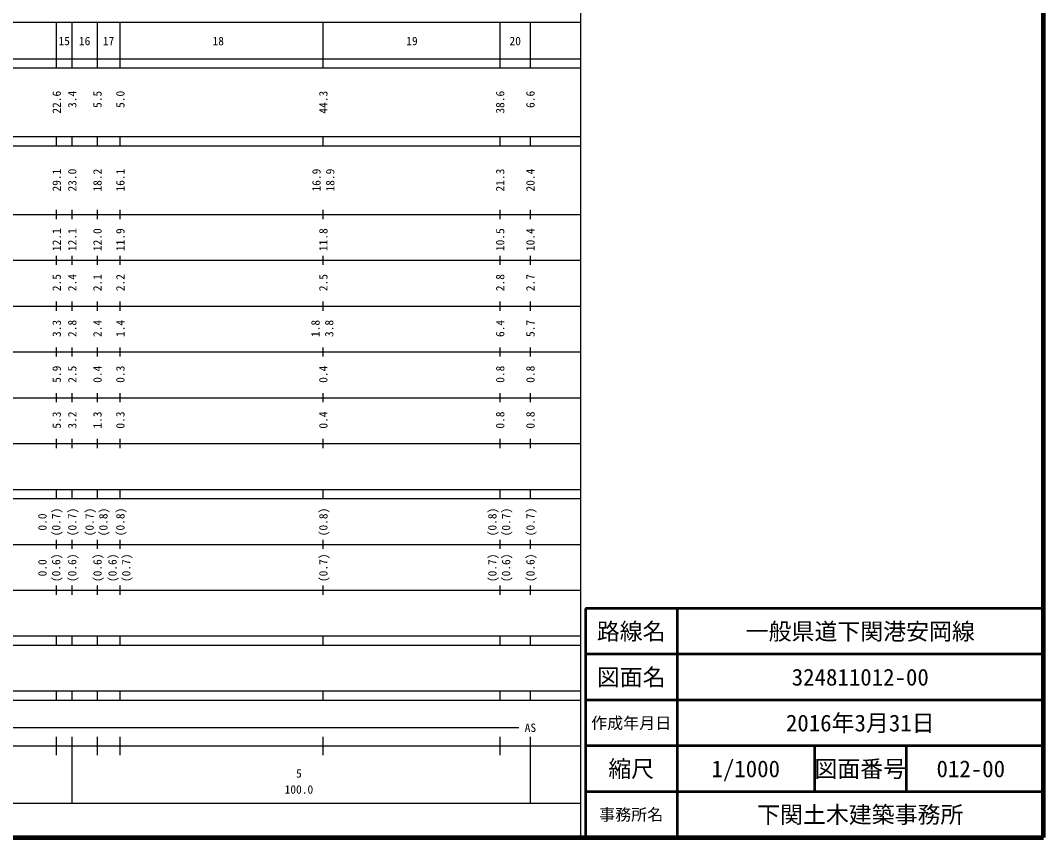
# Model space of a CAD drawing. Units: millimetres on the paper, enlarged 1000 times. Extents: x 40000 to 680000, y 20000 to 380000.
# Drawn here: x 456703 to 680000, y 20000 to 198357 of the extents above; entities that cross this region are included whole.
import ezdxf
from ezdxf.enums import TextEntityAlignment as Align

# ---------------------------------------------------------------- set-up
doc = ezdxf.new("R2010")
doc.units = ezdxf.units.MM
doc.header["$LTSCALE"] = 1000
for name, color, linetype, lineweight in [('M-TTL', 2, 'Continuous', 140), ('M-TTL-BAND', 7, 'Continuous', 25), ('M-TTL-FRAM', 2, 'Continuous', 50), ('M-TTL-LINE', 7, 'Continuous', 50)]:
    doc.layers.add(name, color=color, linetype=linetype, lineweight=lineweight)
doc.layers.add('M-TTL-TXT', color=7, linetype='Continuous')
doc.styles.add('ＭＳ ゴシック', font='')
doc.styles.get('ＭＳ ゴシック').set_extended_font_data('MS Gothic')

msp = doc.modelspace()

# ---------------------------------------------------------------- linework, layer by layer
at = {"layer": 'M-TTL'}
for p, q in [((680000, 20000), (680000, 380000)), ((40000, 20000), (680000, 20000))]:
    msp.add_line(p, q, dxfattribs=at)
at = {"layer": 'M-TTL-BAND'}
for p, q in [((579000, 20000), (579000, 370000)), ((68000, 198000), (579000, 198000)), ((464600, 188000), (464600, 198000)), ((468000, 188000), (468000, 198000)), ((473500, 188000), (473500, 198000)), ((478500, 188000), (478500, 198000)), ((522800, 188000), (522800, 198000)), ((561400, 188000), (561400, 198000)), ((568000, 188000), (568000, 198000)), ((40000, 190000), (579000, 190000)), ((40000, 188000), (579000, 188000)), ((40000, 173000), (579000, 173000)), ((464600, 171000), (464600, 173000)), ((468000, 171000), (468000, 173000)), ((473500, 171000), (473500, 173000)), ((478500, 171000), (478500, 173000)), ((522800, 171000), (522800, 173000)), ((561400, 171000), (561400, 173000)), ((568000, 171000), (568000, 173000)), ((40000, 171000), (579000, 171000)), ((464600, 155000), (464600, 157000)), ((468000, 155000), (468000, 157000)), ((473500, 155000), (473500, 157000)), ((478500, 155000), (478500, 157000)), ((522800, 155000), (522800, 157000)), ((561400, 155000), (561400, 157000)), ((568000, 155000), (568000, 157000)), ((40000, 156000), (579000, 156000)), ((46000, 146000), (579000, 146000)), ((464600, 145000), (464600, 147000)), ((468000, 145000), (468000, 147000)), ((473500, 145000), (473500, 147000)), ((478500, 145000), (478500, 147000)), ((522800, 145000), (522800, 147000)), ((561400, 145000), (561400, 147000)), ((568000, 145000), (568000, 147000)), ((464600, 135000), (464600, 137000)), ((468000, 135000), (468000, 137000)), ((473500, 135000), (473500, 137000)), ((478500, 135000), (478500, 137000)), ((522800, 135000), (522800, 137000)), ((561400, 135000), (561400, 137000)), ((568000, 135000), (568000, 137000)), ((52000, 136000), (579000, 136000)), ((46000, 126000), (579000, 126000)), ((464600, 125000), (464600, 127000)), ((468000, 125000), (468000, 127000)), ((473500, 125000), (473500, 127000)), ((478500, 125000), (478500, 127000)), ((522800, 125000), (522800, 127000)), ((561400, 125000), (561400, 127000)), ((568000, 125000), (568000, 127000)), ((464600, 115000), (464600, 117000)), ((468000, 115000), (468000, 117000)), ((473500, 115000), (473500, 117000)), ((478500, 115000), (478500, 117000)), ((522800, 115000), (522800, 117000)), ((561400, 115000), (561400, 117000)), ((568000, 115000), (568000, 117000)), ((52000, 116000), (579000, 116000)), ((46000, 106000), (579000, 106000)), ((464600, 105000), (464600, 107000)), ((468000, 105000), (468000, 107000)), ((473500, 105000), (473500, 107000)), ((478500, 105000), (478500, 107000)), ((522800, 105000), (522800, 107000)), ((561400, 105000), (561400, 107000)), ((568000, 105000), (568000, 107000)), ((40000, 96000), (579000, 96000)), ((40000, 94000), (579000, 94000)), ((464600, 94000), (464600, 96000)), ((468000, 94000), (468000, 96000)), ((473500, 94000), (473500, 96000)), ((478500, 94000), (478500, 96000)), ((522800, 94000), (522800, 96000)), ((561400, 94000), (561400, 96000)), ((568000, 94000), (568000, 96000)), ((464600, 83000), (464600, 85000)), ((468000, 83000), (468000, 85000)), ((473500, 83000), (473500, 85000)), ((478500, 83000), (478500, 85000)), ((522800, 83000), (522800, 85000)), ((561400, 83000), (561400, 85000)), ((568000, 83000), (568000, 85000)), ((49000, 84000), (579000, 84000)), ((40000, 74000), (579000, 74000)), ((464600, 73000), (464600, 75000)), ((468000, 73000), (468000, 75000)), ((473500, 73000), (473500, 75000)), ((478500, 73000), (478500, 75000)), ((522800, 73000), (522800, 75000)), ((561400, 73000), (561400, 75000)), ((568000, 73000), (568000, 75000)), ((40000, 64000), (579000, 64000)), ((464600, 62000), (464600, 64000)), ((468000, 62000), (468000, 64000)), ((473500, 62000), (473500, 64000)), ((478500, 62000), (478500, 64000)), ((522800, 62000), (522800, 64000)), ((561400, 62000), (561400, 64000)), ((568000, 62000), (568000, 64000)), ((40000, 62000), (579000, 62000)), ((40000, 52000), (579000, 52000)), ((464600, 50000), (464600, 52000)), ((468000, 50000), (468000, 52000)), ((473500, 50000), (473500, 52000)), ((478500, 50000), (478500, 52000)), ((522800, 50000), (522800, 52000)), ((561400, 50000), (561400, 52000)), ((568000, 50000), (568000, 52000)), ((40000, 50000), (579000, 50000)), ((71000, 44000), (565498, 44000)), ((464600, 38000), (464600, 42000)), ((468000, 27500), (468000, 42000)), ((473500, 38000), (473500, 42000)), ((478500, 38000), (478500, 42000)), ((522800, 38000), (522800, 42000)), ((561400, 38000), (561400, 42000)), ((568000, 27500), (568000, 42000)), ((40000, 40000), (579000, 40000)), ((68000, 27500), (579000, 27500))]:
    msp.add_line(p, q, dxfattribs=at)
at = {"layer": 'M-TTL-FRAM'}
for p, q in [((680000, 70000), (580000, 70000)), ((580000, 70000), (580000, 20000))]:
    msp.add_line(p, q, dxfattribs=at)
at = {"layer": 'M-TTL-LINE'}
for p, q in [((600000, 70000), (600000, 20000)), ((680000, 60000), (580000, 60000)), ((680000, 50000), (580000, 50000)), ((680000, 40000), (580000, 40000)), ((630000, 40000), (630000, 30000)), ((650000, 40000), (650000, 30000)), ((680000, 30000), (580000, 30000))]:
    msp.add_line(p, q, dxfattribs=at)

# ---------------------------------------------------------------- texts
at = {"layer": 'M-TTL-BAND', "style": 'ＭＳ ゴシック'}
for s, p in [('15', (466245, 192405)), ('16', (470705, 192405)), ('17', (475940, 192405)), ('18', (499874, 192405)), ('19', (542145, 192405)), ('20', (564683, 192405)), ('AS', (568000, 42500)), ('5', (517481, 32523)), ('100.0', (517481, 29033))]:
    msp.add_text(s, height=1833, dxfattribs=at).set_placement(p, align=Align.BOTTOM_CENTER)
for s, p in [('22.6', (464600, 183000)), ('3.4', (468000, 183000)), ('5.5', (473500, 183000)), ('5.0', (478500, 183000)), ('44.3', (522800, 183000)), ('38.6', (561400, 183000)), ('6.6', (568000, 183000)), ('29.1', (464600, 166000)), ('23.0', (468000, 166000)), ('18.2', (473500, 166000)), ('16.1', (478500, 166000)), ('16.9', (521300, 166000)), ('18.9', (524300, 166000)), ('21.3', (561400, 166000)), ('20.4', (568000, 166000)), ('12.1', (464600, 153000)), ('12.1', (468000, 153000)), ('12.0', (473500, 153000)), ('11.9', (478500, 153000)), ('11.8', (522800, 153000)), ('10.5', (561400, 153000)), ('10.4', (568000, 153000)), ('2.5', (464600, 143000)), ('2.4', (468000, 143000)), ('2.1', (473500, 143000)), ('2.2', (478500, 143000)), ('2.5', (522800, 143000)), ('2.8', (561400, 143000)), ('2.7', (568000, 143000)), ('3.3', (464600, 133000)), ('2.8', (468000, 133000)), ('2.4', (473500, 133000)), ('1.4', (478500, 133000)), ('6.4', (561400, 133000)), ('5.7', (568000, 133000)), ('5.9', (464600, 123000)), ('2.5', (468000, 123000)), ('0.4', (473500, 123000)), ('0.3', (478500, 123000)), ('0.4', (522800, 123000)), ('0.8', (561400, 123000)), ('0.8', (568000, 123000)), ('5.3', (464600, 113000)), ('3.2', (468000, 113000)), ('1.3', (473500, 113000)), ('0.3', (478500, 113000)), ('0.4', (522800, 113000)), ('0.8', (561400, 113000)), ('0.8', (568000, 113000)), ('(0.7)', (468000, 92000)), ('(0.8)', (478500, 92000)), ('(0.8)', (522800, 92000)), ('(0.7)', (568000, 92000)), ('(0.6)', (468000, 82000)), ('(0.6)', (473500, 82000)), ('(0.7)', (522800, 82000)), ('(0.6)', (568000, 82000))]:
    msp.add_text(s, height=1833, rotation=90, dxfattribs=at).set_placement(p, align=Align.MIDDLE_RIGHT)
for s, p in [('1.8', (522550, 131125)), ('3.8', (525550, 131125)), ('(0.7)', (465950, 88875)), ('(0.7)', (473250, 88875)), ('(0.8)', (476250, 88875)), ('(0.8)', (561150, 88875)), ('(0.7)', (564150, 88875)), ('0.0', (462950, 88875)), ('0.0', (462950, 78875)), ('(0.6)', (465950, 78875)), ('(0.6)', (478250, 78875)), ('(0.7)', (481250, 78875)), ('(0.7)', (561150, 78875)), ('(0.6)', (564150, 78875))]:
    msp.add_text(s, height=1833, rotation=90, dxfattribs=at).set_placement(p, align=Align.BOTTOM_CENTER)
at = {"layer": 'M-TTL-TXT', "style": 'ＭＳ ゴシック'}
for s, height, p in [('路線名', 3666, (590000, 65000)), ('路線名', 3666, (590000, 65000)), ('一般県道下関港安岡線', 3666, (640000, 65000)), ('図面名', 3666, (590000, 55000)), ('図面名', 3666, (590000, 55000)), ('324811012-00', 3666, (640000, 55000)), ('2016年3月31日', 3666, (640000, 45000)), ('作成年月日', 2566, (590000, 45000)), ('作成年月日', 2566, (590000, 45000)), ('縮尺', 3666, (590000, 35000)), ('縮尺', 3666, (590000, 35000)), ('1/1000', 3666, (615000, 35000)), ('図面番号', 3666, (640000, 35000)), ('図面番号', 3666, (640000, 35000)), ('012-00', 3666, (664125, 35000)), ('下関土木建築事務所', 3666, (640000, 25000)), ('事務所名', 2566, (590000, 25000)), ('事務所名', 2566, (590000, 25000))]:
    msp.add_text(s, height=height, dxfattribs=at).set_placement(p, align=Align.MIDDLE_CENTER)

doc.saveas('drawing.dxf')
